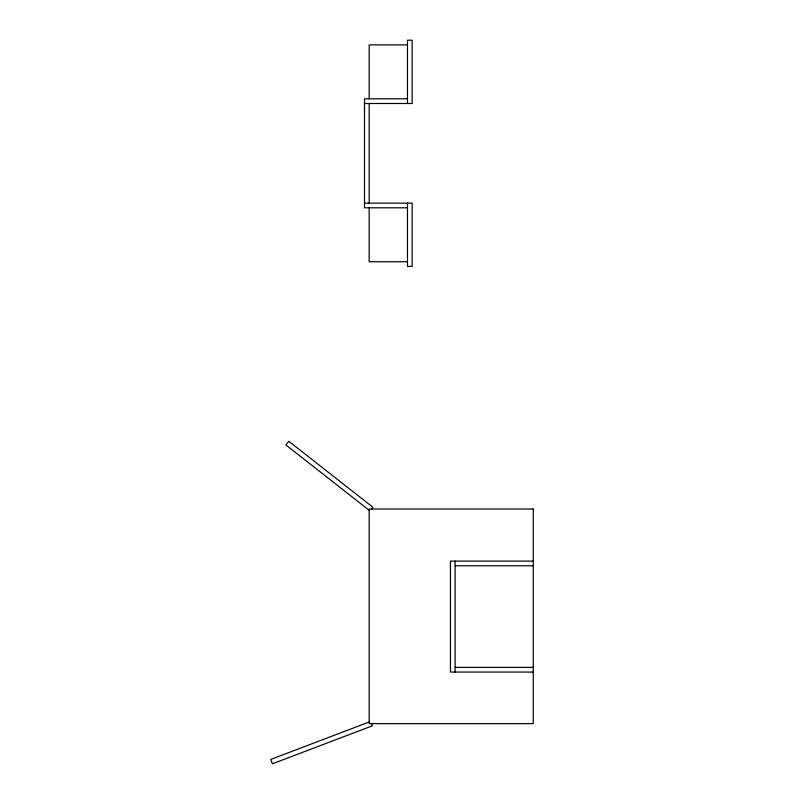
<?xml version="1.0" encoding="UTF-8"?>
<svg xmlns="http://www.w3.org/2000/svg" width="804" height="804" viewBox="0 0 804 804"><rect width="100%" height="100%" fill="white"/><g stroke="black" fill="none" stroke-linecap="round" stroke-linejoin="round"><path stroke-width="1.21" d="M371.518 509.133L372.966 507.294L288.817 441.306L285.922 444.994L369.096 510.208M369.528 721.881L270.727 759.418L272.385 763.8L372.352 725.831L371.518 723.63M407.467 44.893L369.177 44.893L369.177 98.812M407.467 98.812L364.493 98.812L364.493 207.814L407.467 207.814M364.493 103.495L412.161 103.495L412.161 40.2L407.467 40.2L407.467 103.495M364.493 203.131L412.161 203.131L412.161 266.425L407.467 266.425L407.467 203.131M407.467 261.732L369.177 261.732L369.177 207.744M533.273 561.102L450.441 561.102L450.441 672.064L533.273 672.064M455.134 565.785L533.273 565.785M455.134 667.37L533.273 667.37M455.134 561.102L455.134 672.064M369.177 103.495L369.177 203.131M533.273 509.012L369.177 509.012L369.177 723.63L533.273 723.63L533.273 509.012"/></g></svg>
